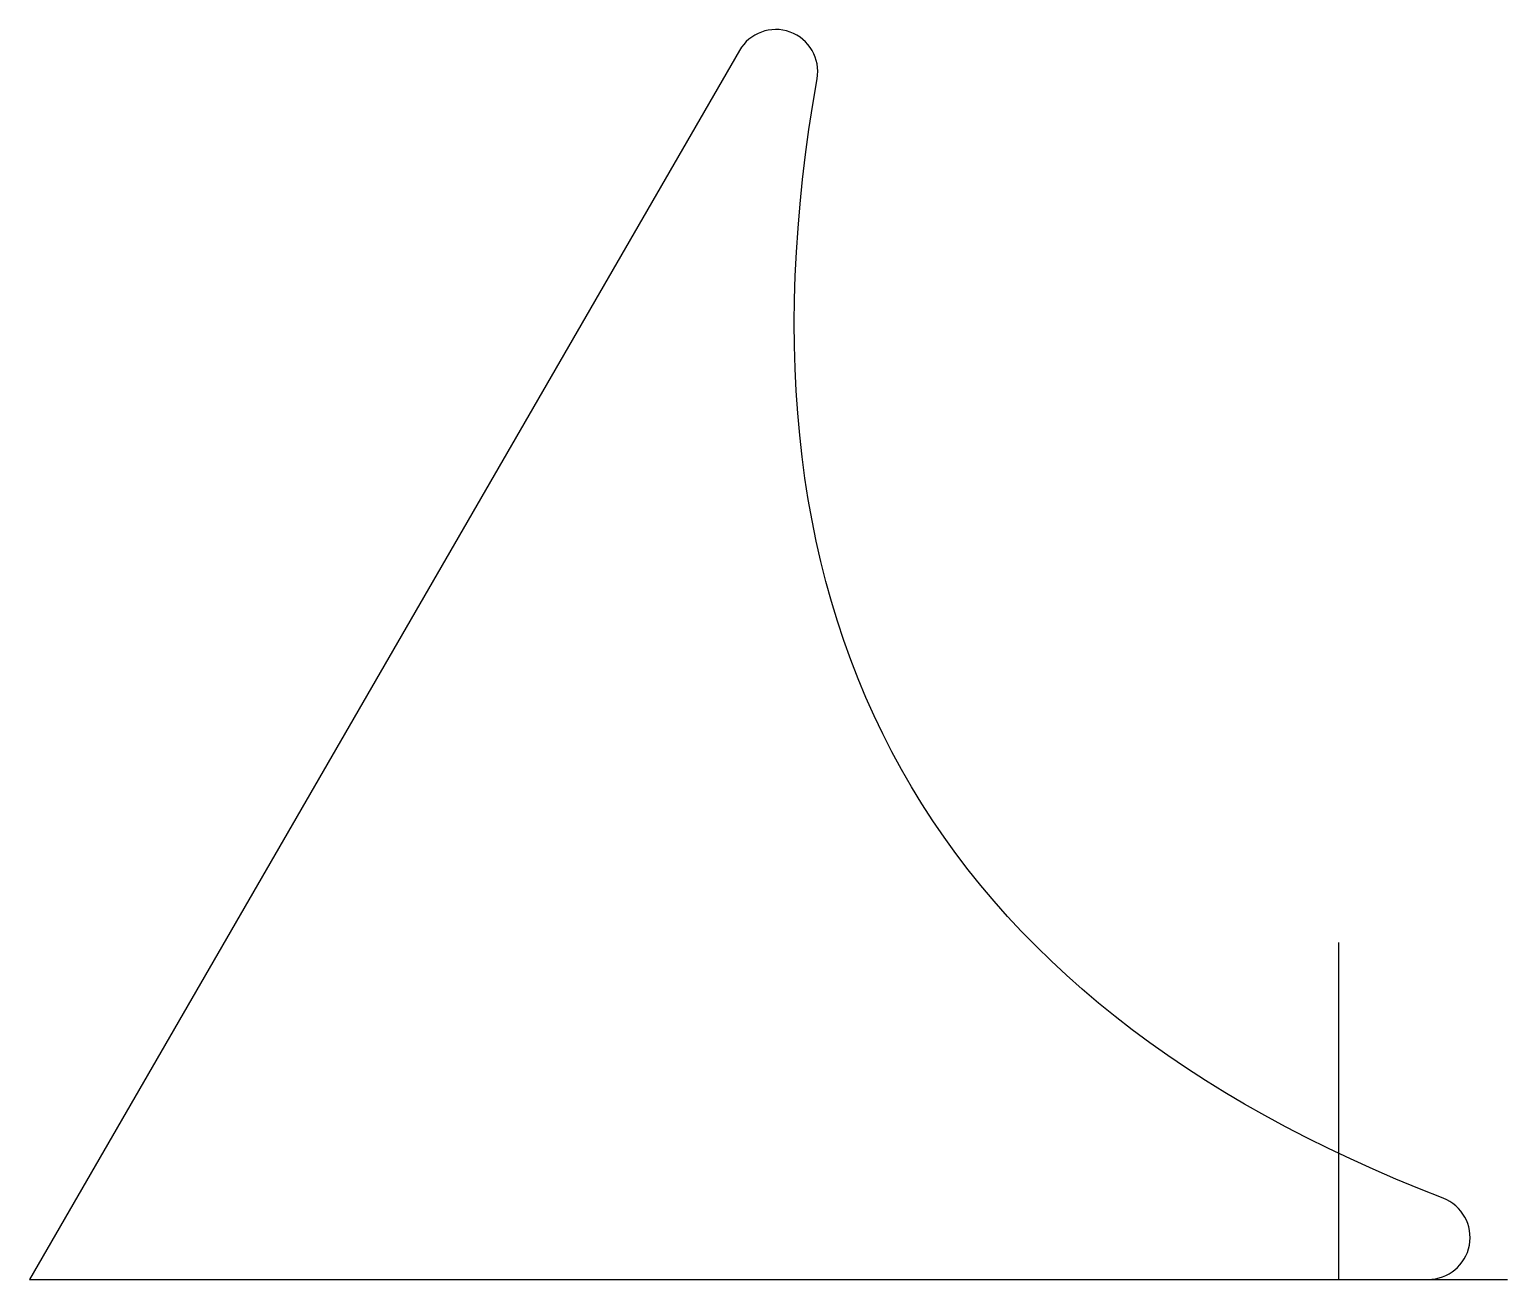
# Model space of a CAD drawing. Header units: millimetres. Extents: x -31.2 to 4, y 0 to 29.8.
import ezdxf

# ---------------------------------------------------------------- set-up
doc = ezdxf.new("R2010")
doc.units = ezdxf.units.MM
doc.header["$PDSIZE"] = -1

msp = doc.modelspace()

# ---------------------------------------------------------------- linework, layer by layer
at = {"color": 7, "linetype": 'Continuous', "lineweight": 25}
for p, q in [((-14.276, 29.276), (-31.178, 0)), ((-31.178, 0), (2.123, 0))]:
    msp.add_line(p, q, dxfattribs=at)
at = {"color": 7, "linetype": 'Continuous'}
for q in [(0, 8.026), (4.013, 0)]:
    msp.add_line((0, 0), q, dxfattribs=at)
at = {"color": 7, "linetype": 'Continuous', "lineweight": 25}
for centre, start, end in [((-13.41, 28.776), 350.034, 150), ((2.123, 1), 270, 68.8358)]:
    msp.add_arc(centre, 1, start, end, dxfattribs=at)
msp.add_open_spline([(2.484, 1.933), (-9.747, 6.668), (-14.717, 15.558), (-12.425, 28.602)], degree=3, dxfattribs=at)
at = {"color": 7, "linetype": 'Continuous'}
msp.add_point((0, 0), dxfattribs=at)

doc.saveas('drawing.dxf')
